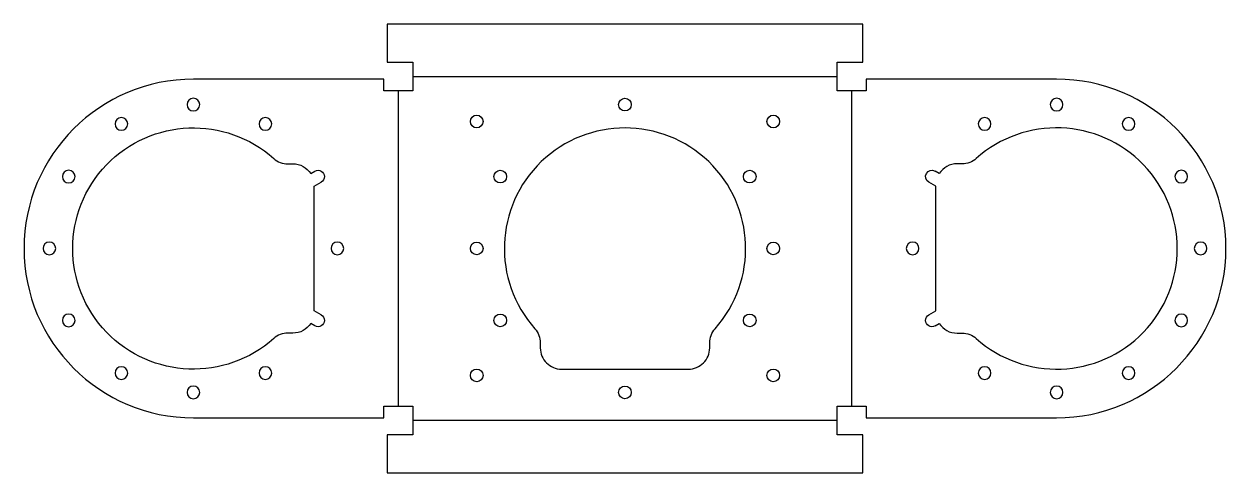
# Model space of a CAD drawing. Header units: millimetres. Extents: x -89 to 195, y 0 to 106.
import ezdxf

# ---------------------------------------------------------------- set-up
doc = ezdxf.new("R2010")
doc.units = ezdxf.units.MM
doc.header["$MEASUREMENT"] = 0
doc.layers.add('BEND', color=2, linetype='Continuous')
doc.layers.add('INTERIOR_PROFILES', color=7, linetype='Continuous')

msp = doc.modelspace()

# ---------------------------------------------------------------- linework, layer by layer
at = {"linetype": 'Continuous'}
msp.add_lwpolyline([(-48.79, 13.04), (-3.79, 13.04), (-3.79, 15.79), (3, 15.79), (3, 9), (-3, 9), (-3, 0), (109.25, 0), (109.25, 9), (103.25, 9), (103.25, 15.79), (110.04, 15.79), (110.04, 13.04), (155.04, 13.04, 1), (155.04, 93.04), (110.04, 93.04), (110.04, 90.29), (103.25, 90.29), (103.25, 97.07), (109.25, 97.07), (109.25, 106.07), (-3, 106.07), (-3, 97.07), (3, 97.07), (3, 90.29), (-3.79, 90.29), (-3.79, 93.04), (-48.79, 93.04, 1)], format="xyb", close=True, dxfattribs=at)
for points in [[(-20.09, 34.74), (-21.09, 35.31, -0.254077), (-25.29, 33.04), (-26.49, 33.04, 0.184129), (-29.81, 31.77, -2.231964), (-29.81, 74.3, 0.184129), (-26.49, 73.04), (-25.29, 73.04, -0.254077), (-21.09, 70.76), (-20.09, 71.33)], [(126.34, 34.74), (127.34, 35.31, 0.254077), (131.54, 33.04), (132.74, 33.04, -0.184129), (136.06, 31.77, 2.231964), (136.06, 74.3, -0.184129), (132.74, 73.04), (131.54, 73.04, 0.254077), (127.34, 70.76), (126.34, 71.33)]]:
    msp.add_lwpolyline(points, format="xyb", dxfattribs=at)
for points in [[(-18.59, 37.33), (-20.29, 38.31), (-20.29, 67.76), (-18.59, 68.74)], [(124.84, 37.33), (126.54, 38.31), (126.54, 67.76), (124.84, 68.74)]]:
    msp.add_lwpolyline(points, dxfattribs=at)
for centre in [(18.12, 83.04), (88.12, 83.04), (18.12, 53.04), (88.12, 53.04), (18.12, 23.04), (88.12, 23.04)]:
    msp.add_circle(centre, 1.5, dxfattribs=at)
at = {"layer": 'BEND'}
for points in [[(3, 93.68), (103.25, 93.68)], [(-0.39, 15.79), (-0.39, 90.29)], [(106.64, 90.29), (106.64, 15.79)], [(103.25, 12.39), (3, 12.39)]]:
    msp.add_lwpolyline(points, dxfattribs=at)
at = {"layer": 'INTERIOR_PROFILES'}
msp.add_lwpolyline([(31.86, 34.06, -0.184129), (33.12, 30.74), (33.12, 29.54, 0.414214), (38.12, 24.54), (68.12, 24.54, 0.414214), (73.12, 29.54), (73.12, 30.74, -0.184129), (74.39, 34.06, 2.231964)], format="xyb", close=True, dxfattribs=at)
at = {"layer": 'INTERIOR_PROFILES', "extrusion": (0, 0, -1)}
for points in [[(20.09, 71.33, 1), (18.59, 68.74)], [(-124.84, 68.74, 1), (-126.34, 71.33)], [(18.59, 37.33, 1), (20.09, 34.74)], [(-126.34, 34.74, 1), (-124.84, 37.33)]]:
    msp.add_lwpolyline(points, format="xyb", dxfattribs=at)
for centre in [(48.79, 87.04), (-155.04, 87.04), (65.79, 82.48), (31.79, 82.48), (-138.04, 82.48), (-172.04, 82.48), (78.23, 70.04), (-184.48, 70.04), (82.79, 53.04), (14.79, 53.04), (-121.04, 53.04), (-189.04, 53.04), (78.23, 36.04), (-184.48, 36.04), (65.79, 23.59), (31.79, 23.59), (-138.04, 23.59), (-172.04, 23.59), (48.79, 19.04), (-155.04, 19.04)]:
    msp.add_circle(centre, 1.5, dxfattribs=at)
at = {"layer": 'INTERIOR_PROFILES'}
for centre in [(53.12, 87.04), (23.68, 70.04), (82.57, 70.04), (23.68, 36.04), (82.57, 36.04), (53.12, 19.04)]:
    msp.add_circle(centre, 1.5, dxfattribs=at)

doc.saveas('drawing.dxf')
